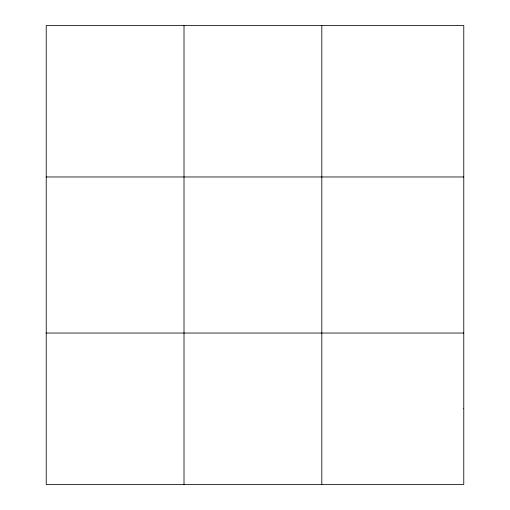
<?xml version="1.0" encoding="UTF-8"?>
<svg xmlns="http://www.w3.org/2000/svg" width="510" height="510" viewBox="0 0 510 510"><rect width="100%" height="100%" fill="white"/><g stroke="black" fill="none" stroke-linecap="round" stroke-linejoin="round"><path stroke-width="0.76" d="M184.014 25.5L184.014 484.5M321.81 25.5L321.81 484.5M46.225 176.97L463.775 176.97M46.225 333.03L463.775 333.03M463.775 408.765L463.775 484.5L46.225 484.5L46.225 25.5L463.775 25.5L463.775 408.765"/></g></svg>
